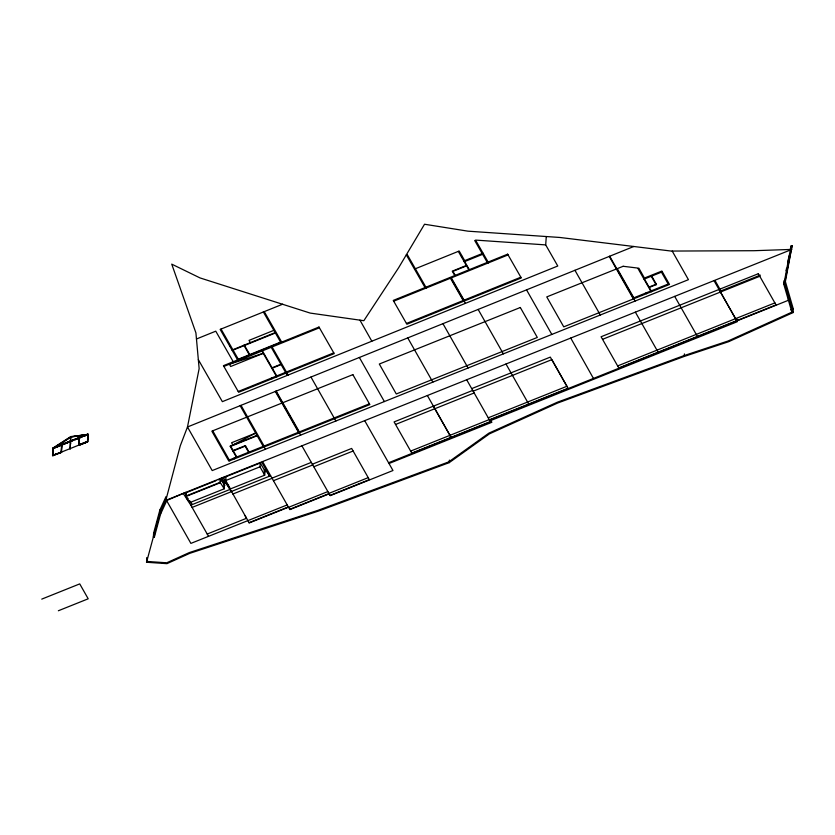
<?xml version="1.0" encoding="UTF-8"?>
<svg xmlns="http://www.w3.org/2000/svg" width="835" height="835" viewBox="0 0 835 835"><rect width="100%" height="100%" fill="white"/><g stroke="black" fill="none" stroke-linecap="round" stroke-linejoin="round"><path stroke-width="1.25" d="M79.356 438.051L79.095 437.592L78.887 445.379L87.696 441.84L88.176 434.461L70.756 436.59L53.012 447.998L52.532 455.378L61.613 452.257M52.793 455.837L53.231 448.249L61.78 444.815M61.174 451.871L61.644 444.585L61.905 445.045L53.356 448.468L52.887 455.753L61.435 452.32L52.626 455.294L61.613 452.299M61.821 444.523L61.31 452.09L52.762 455.524M70.839 436.632L70.203 448.572L78.751 445.149L79.273 437.519M70.651 443.917L70.38 440.984L53.44 447.779L53.784 448.197M53.096 448.019L87.821 434.096L87.612 441.83L79.064 445.253L79.221 442.832M87.915 434.012L87.487 441.6L78.939 445.024L79.408 437.749L87.957 434.325M790.286 249.728L791.027 246.012L792.112 245.584L785.098 280.612L793.25 308.783L793 312.614L728.558 341.734L684.23 356.451L557.676 403.023L489.446 433.856L449.199 462.653L318.386 511.103L189.722 553.354L166.948 563.656L146.532 562.258L147.002 557.603L146.762 561.433L166.718 562.8L189.294 552.593L317.999 510.321L448.666 461.932L488.882 433.146L557.237 402.261L683.844 355.679L728.13 340.972L791.872 312.175L792.112 308.345L784.096 280.623L783.846 284.453L791.872 312.175M146.532 562.258L159.621 513.849L165.81 500.374L166.061 496.543L159.871 510.018L153.619 533.158L153.369 536.989L154.329 537.187L160.56 514.11L166.854 500.426M154.329 537.187L154.569 533.356L160.811 510.289L165.925 499.153M159.621 513.849L159.871 510.018M160.56 514.11L160.811 510.289M220.315 482.724L220.346 478.518L220.336 482.714L186.059 496.46L186.09 492.253L166.582 500.541L166.666 499.257M186.059 496.46L186.299 492.629M186.81 498.443L188.063 498.318L186.79 498.829M189.764 500.53L188.459 501.501M183.209 493.401L190.85 505.196L192.165 504.225M223.623 487.786L220.096 482.348L185.84 496.073L189.952 502.545L224.208 488.819L223.895 483.58M224.208 488.819L224.458 484.989M224.886 485.323L220.346 478.518M225.106 483.1L221.546 478.037M264.966 471.347L264.716 475.178L230.46 488.913L225.721 480.553L225.972 476.722M227.329 484.811L228.571 484.686M288.492 507.21L249.185 522.961L231.347 491.116M264.716 475.178L259.977 466.828L260.228 462.997L265.394 471.681M264.142 474.155L264.413 469.938M266.031 469.291L264.382 470.324M449.199 462.653L449.366 460.106M684.23 356.451L684.397 353.904M793 312.614L784.848 284.443L785.098 280.612M791.027 246.012L783.846 284.453M788.678 296.446L788.428 300.276L489.56 420.078L490.552 421.863L388.578 462.747M792.112 245.584L784.848 284.443M198.333 359.655L222.36 401.656L557.77 266.01L545.693 244.895L546.278 236.535M786.079 270.738L786.57 268.265M787.812 262.086L789.054 255.907M53.565 448.009L70.787 436.924M53.273 448.458L71.006 437.039L88.176 434.461M790.902 309.848L793.25 308.783M196.465 338.989L215.764 331.182L233.236 361.722M282.689 304.19L220.158 329.408L237.631 359.948M414.484 269.11L459.187 251.022L464.688 260.635M229.594 345.899L230.481 345.544M273.87 330.336L249.018 340.388L250.323 342.663M461.421 256.815L462.298 256.46M231.984 350.074L275.174 332.612M233.08 350.105L275.393 332.988M463.811 260.99L483.058 253.203M464.239 261.752L483.496 253.965M466.368 265.467L452.267 271.166L454.772 275.55M466.588 265.843L452.925 271.375L455.211 275.373M237.411 359.561L281.478 341.745M223.884 366.44L319.429 327.8M393.702 301.185L508.087 254.915M271.636 367.964L280.894 364.217M271.845 368.339L281.113 364.592M238.215 391.5L333.77 352.861M406.447 323.469L520.831 277.21M633.838 246.471L187.478 426.988L180.276 445.796L165.81 500.374L791.872 249.404L753.974 250.709L671.173 251.064L559.805 237.464L467.955 231.17L424.524 224.239L398.608 267.784L363.841 320.703L310.202 313.083L200.014 277.919L171.739 264.142L195.912 332.873L199.148 368.611L187.478 426.988L212.205 470.575L688.437 279.673L672.206 251.064M70.505 441.318L61.957 444.742L61.477 452.079L70.025 448.645L70.662 436.695L70.912 437.154M70.683 441.245L79.231 437.822M53.701 448.238L68.48 442.31M72.979 440.504L70.557 440.922L87.758 434.586M75.129 439.648L77.29 438.782M79.45 437.916L81.83 436.966M84.199 436.006L86.569 435.056M68.491 442.404L62.082 444.971L61.738 444.45M70.808 441.475L72.948 440.619M75.087 439.763L77.217 438.907M81.673 437.123L79.534 437.978L79.189 437.457M83.813 436.267L85.942 435.411M87.696 441.84L78.803 444.805L79.064 445.253M78.626 444.919L87.435 441.391M644.004 279.161L662.343 271.813M256.961 435.359L230.095 446.13L236.347 457.162M230.314 446.516L257.18 435.745M232.683 450.691L245.375 445.608L249.039 452.069M232.902 451.077L245.594 445.984M649.025 287.063L656.289 284.151M649.244 287.438L656.508 284.526L651.707 276.072M229.291 459.991L369.425 403.816M187.51 492.149L215.837 480.793M218.206 479.843L221.786 478.403M223.509 477.714L261.846 462.35L269.663 476.138L265.593 469.844M224.709 479.833L223.968 480.135L231.326 491.502L270.634 475.741M225.721 480.553L259.977 466.828M226.462 482.922L223.874 483.966L220.565 478.893M471.692 388.619L550.317 357.109L568.009 388.296L489.393 419.807M472.693 390.404L394.089 421.915L411.791 453.102L490.385 421.591L466.692 379.768M760.309 275.132L720.918 290.924L715.303 281.03M473.163 391.177L551.862 359.624L566.965 386.25L488.266 417.803M602.546 339.313L759.86 276.239M230.126 489.383L190.818 505.144L208.51 536.321M395.539 424.472L474.155 392.961M192.113 507.419L231.42 491.658M272.012 478.142L311.319 462.381M232.788 494.059L272.085 478.309M312.353 464.208L351.66 448.447L369.352 479.634L330.044 495.395M273.462 480.699L312.76 464.949M313.803 466.765L353.184 450.983M617.649 365.928L774.963 302.865M410.643 451.098L489.258 419.587M41.75 599.123L79.732 583.895L88.197 598.799L58.356 610.761M207.216 534.045L246.523 518.284L244.864 515.372M737.295 321.705L490.865 420.485L491.867 422.28L389.893 463.154M287.188 504.924L190.891 543.387L166.697 500.749M249.028 522.689L288.325 506.928M288.566 507.325L327.873 491.564M328.906 493.391L368.298 477.599M289.703 509.329L329.011 493.568M329.167 493.85L289.86 509.611L262.597 461.578M70.965 436.862L87.623 434.357M545.693 244.895L475.553 240.094L488.558 262.816M153.619 533.158L154.569 533.356M190.338 501.835L192.133 504.611M449.95 435.348L451.265 437.623M474.677 240.449L487.682 263.171M464.688 261.574L469.312 269.663M458.311 251.377L468.873 269.841M451.328 277.867L464.51 300.913M450.89 278.055L465.377 303.376M450.451 278.232L463.634 301.278M407.198 254.487L426.351 287.971M406.321 254.842L425.474 288.325M264.225 311.58L281.698 342.12M263.349 311.935L280.81 342.475M271.657 346.181L288.169 375.04M286.426 372.942L287.731 375.218M270.78 346.535L287.292 375.395M262.399 350.867L276.729 375.927M261.95 351.044L276.729 376.867M271.448 378.067L271.886 378.819M244.321 345.085L249.748 354.572M243.883 345.262L249.31 354.75M221.045 329.053L238.507 359.593M736.877 319.064L737.315 319.826M713.998 280.623L736.867 320.943M718.998 289.484L736.7 320.671M661.028 271.406L668.198 284.046L633.828 297.824L617.263 268.64M674.69 296.383L697.559 336.703M651.269 276.249L656.07 284.704M644.443 278.984L651.185 290.862M638.003 268.567L651.175 291.801M645.904 292.981L646.332 293.743M609.696 256.23L635.111 301.049M609.247 256.408L633.379 298.94M635.372 312.144L658.251 352.454M574.939 270.289L600.302 315.004M526.541 289.86L551.82 334.428M478.142 309.43L503.348 353.863M506 364.008L528.701 404.046M442.947 323.667L468.101 367.995M407.751 337.904L432.843 382.127M359.363 357.474L384.371 401.562M364.697 420.652L392.972 470.512L330.201 495.677L301.905 445.817M310.964 377.044L335.889 420.997M276.208 391.104L299.786 432.666M275.769 391.281L300.642 435.129M275.331 391.458L298.909 433.021M241.012 405.34L264.528 446.798M264.09 446.976L265.384 449.261M240.136 405.695L263.651 447.153M244.937 445.786L248.6 452.246M230.533 445.953L236.796 456.985M234.134 458.05L234.572 458.812M212.727 430.808L229.719 460.753M223.289 477.338L231.326 491.502M53.012 447.998L53.346 448.645M427.384 395.519L434.847 408.722M359.937 320.139L371.836 341.212M570.733 338.06L593.445 378.432M255.667 433.083L232.892 445.013L231.598 442.727L255.667 433.083M318.991 327.038L223.446 365.678L238.653 392.262L334.198 353.623L318.991 327.038M507.649 254.164L393.264 300.423L406.885 324.23L521.27 277.961L507.649 254.164M263.255 353.32L230.669 366.502L229.374 364.217L263.255 353.32M70.077 448.353L70.161 448.875L70.077 448.353M352.861 374.633L211.85 431.163L228.842 461.108L369.853 404.578L352.861 374.633M520.32 307.499L379.309 364.029L396.291 393.974L537.312 337.444L520.32 307.499M623.15 266.281L546.758 296.905L563.75 326.85L669.513 284.453L661.904 271.051L644.453 278.045L638.879 268.212L623.15 266.281M758.316 273.723L601.075 336.755L618.777 367.943L776.007 304.911L758.316 273.723M451.098 437.342L433.396 406.154L451.077 437.352"/></g></svg>
